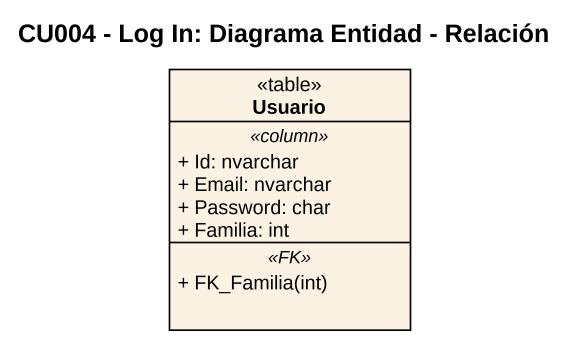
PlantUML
@startuml
title CU004 - Log In: Diagrama Entidad - Relación
hide circle
hide empty members
skinparam classAttributeIconSize 0
class Usuario <<table>> {
  .. <<column>> ..
  + Id: nvarchar
  + Email: nvarchar
  + Password: char
  + Familia: int
  .. <<FK>> ..
  + FK_Familia(int)
}
@enduml
